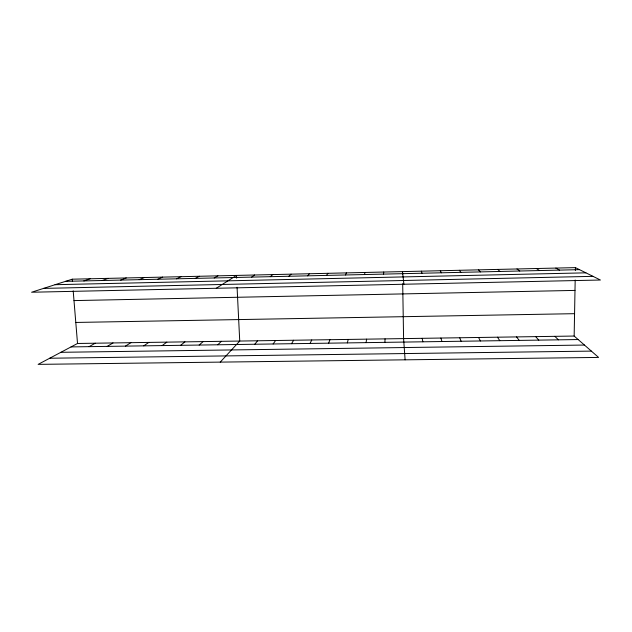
<?xml version="1.0" encoding="UTF-8"?>
<svg xmlns="http://www.w3.org/2000/svg" width="632" height="632" viewBox="0 0 632 632"><rect width="100%" height="100%" fill="white"/><g stroke="black" fill="none" stroke-linecap="round" stroke-linejoin="round"><path stroke-width="0.95" d="M574.156 336.05L77.523 343.476L38.141 364.372L598.591 357.428L574.156 336.05L575.183 279.992M575.365 270.48L575.412 267.628L72.23 279.194L31.6 292.237L600.4 280.023L575.412 267.628M384.912 342.354L385.054 338.878M383.545 274.106L383.719 272.037M366.07 342.631L366.607 339.155M347.308 342.9L348.24 339.423M364.443 274.541L365.027 272.463M328.64 343.176L329.959 339.7M345.435 274.975L346.415 272.89M310.051 343.445L311.75 339.969M291.542 343.713L293.627 340.245M326.507 275.402L327.889 273.316M273.119 343.982L275.584 340.514M254.783 344.25L257.619 340.782M307.666 275.836L309.443 273.743M220.228 362.12L239.733 341.051L237.071 287.276M217.803 344.788L221.382 341.32M288.919 276.263L291.083 274.162M199.159 345.056L203.117 341.596M270.251 276.682L272.803 274.58M180.602 345.325L184.931 341.865M162.132 345.593L166.832 342.141M251.67 277.108L254.601 274.999M143.748 345.862L148.812 342.41M125.444 346.123L130.871 342.678M216.27 288.271L236.487 275.418L236.621 278.159M107.227 346.391L113.01 342.939M214.201 277.962L217.906 275.844M89.088 346.652L95.227 343.208M195.312 278.388L199.404 276.271M176.518 278.815L180.989 276.697M157.81 279.241L162.653 277.116M139.182 279.668L144.404 277.535M120.649 280.087L126.242 277.954M102.194 280.505L108.159 278.372M83.827 280.924L90.155 278.783M65.546 281.343L579.497 269.651M55.071 284.7L585.911 272.834M43.553 288.397L593.006 276.35M73.991 300.595L574.994 290.412M75.793 322.446L574.567 313.677M71.037 346.913L578.162 339.55M60.877 352.308L584.442 345.048M49.715 358.233L591.37 351.108M555.844 268.071L559.486 270.109M536.371 268.521L539.57 270.559M516.984 268.971L519.749 271.01M497.684 269.414L500.015 271.46M554.864 336.335L558.427 339.834M478.471 269.856L480.375 271.902M535.652 336.627L538.788 340.119M516.534 336.911L519.243 340.403M459.353 270.291L460.831 272.353M497.495 337.196L499.786 340.688M478.543 337.48L480.423 340.972M440.314 270.733L441.373 272.795M459.677 337.764L461.147 341.248M421.362 271.168L422.01 273.229M440.899 338.041L441.958 341.525M422.2 338.317L422.855 341.801M403.911 284.242L402.497 271.602L402.545 274.399M72.23 279.194L72.388 281.145M73.194 290.886L77.523 343.476M405.112 359.829L403.587 338.602L402.695 283.705"/></g></svg>
